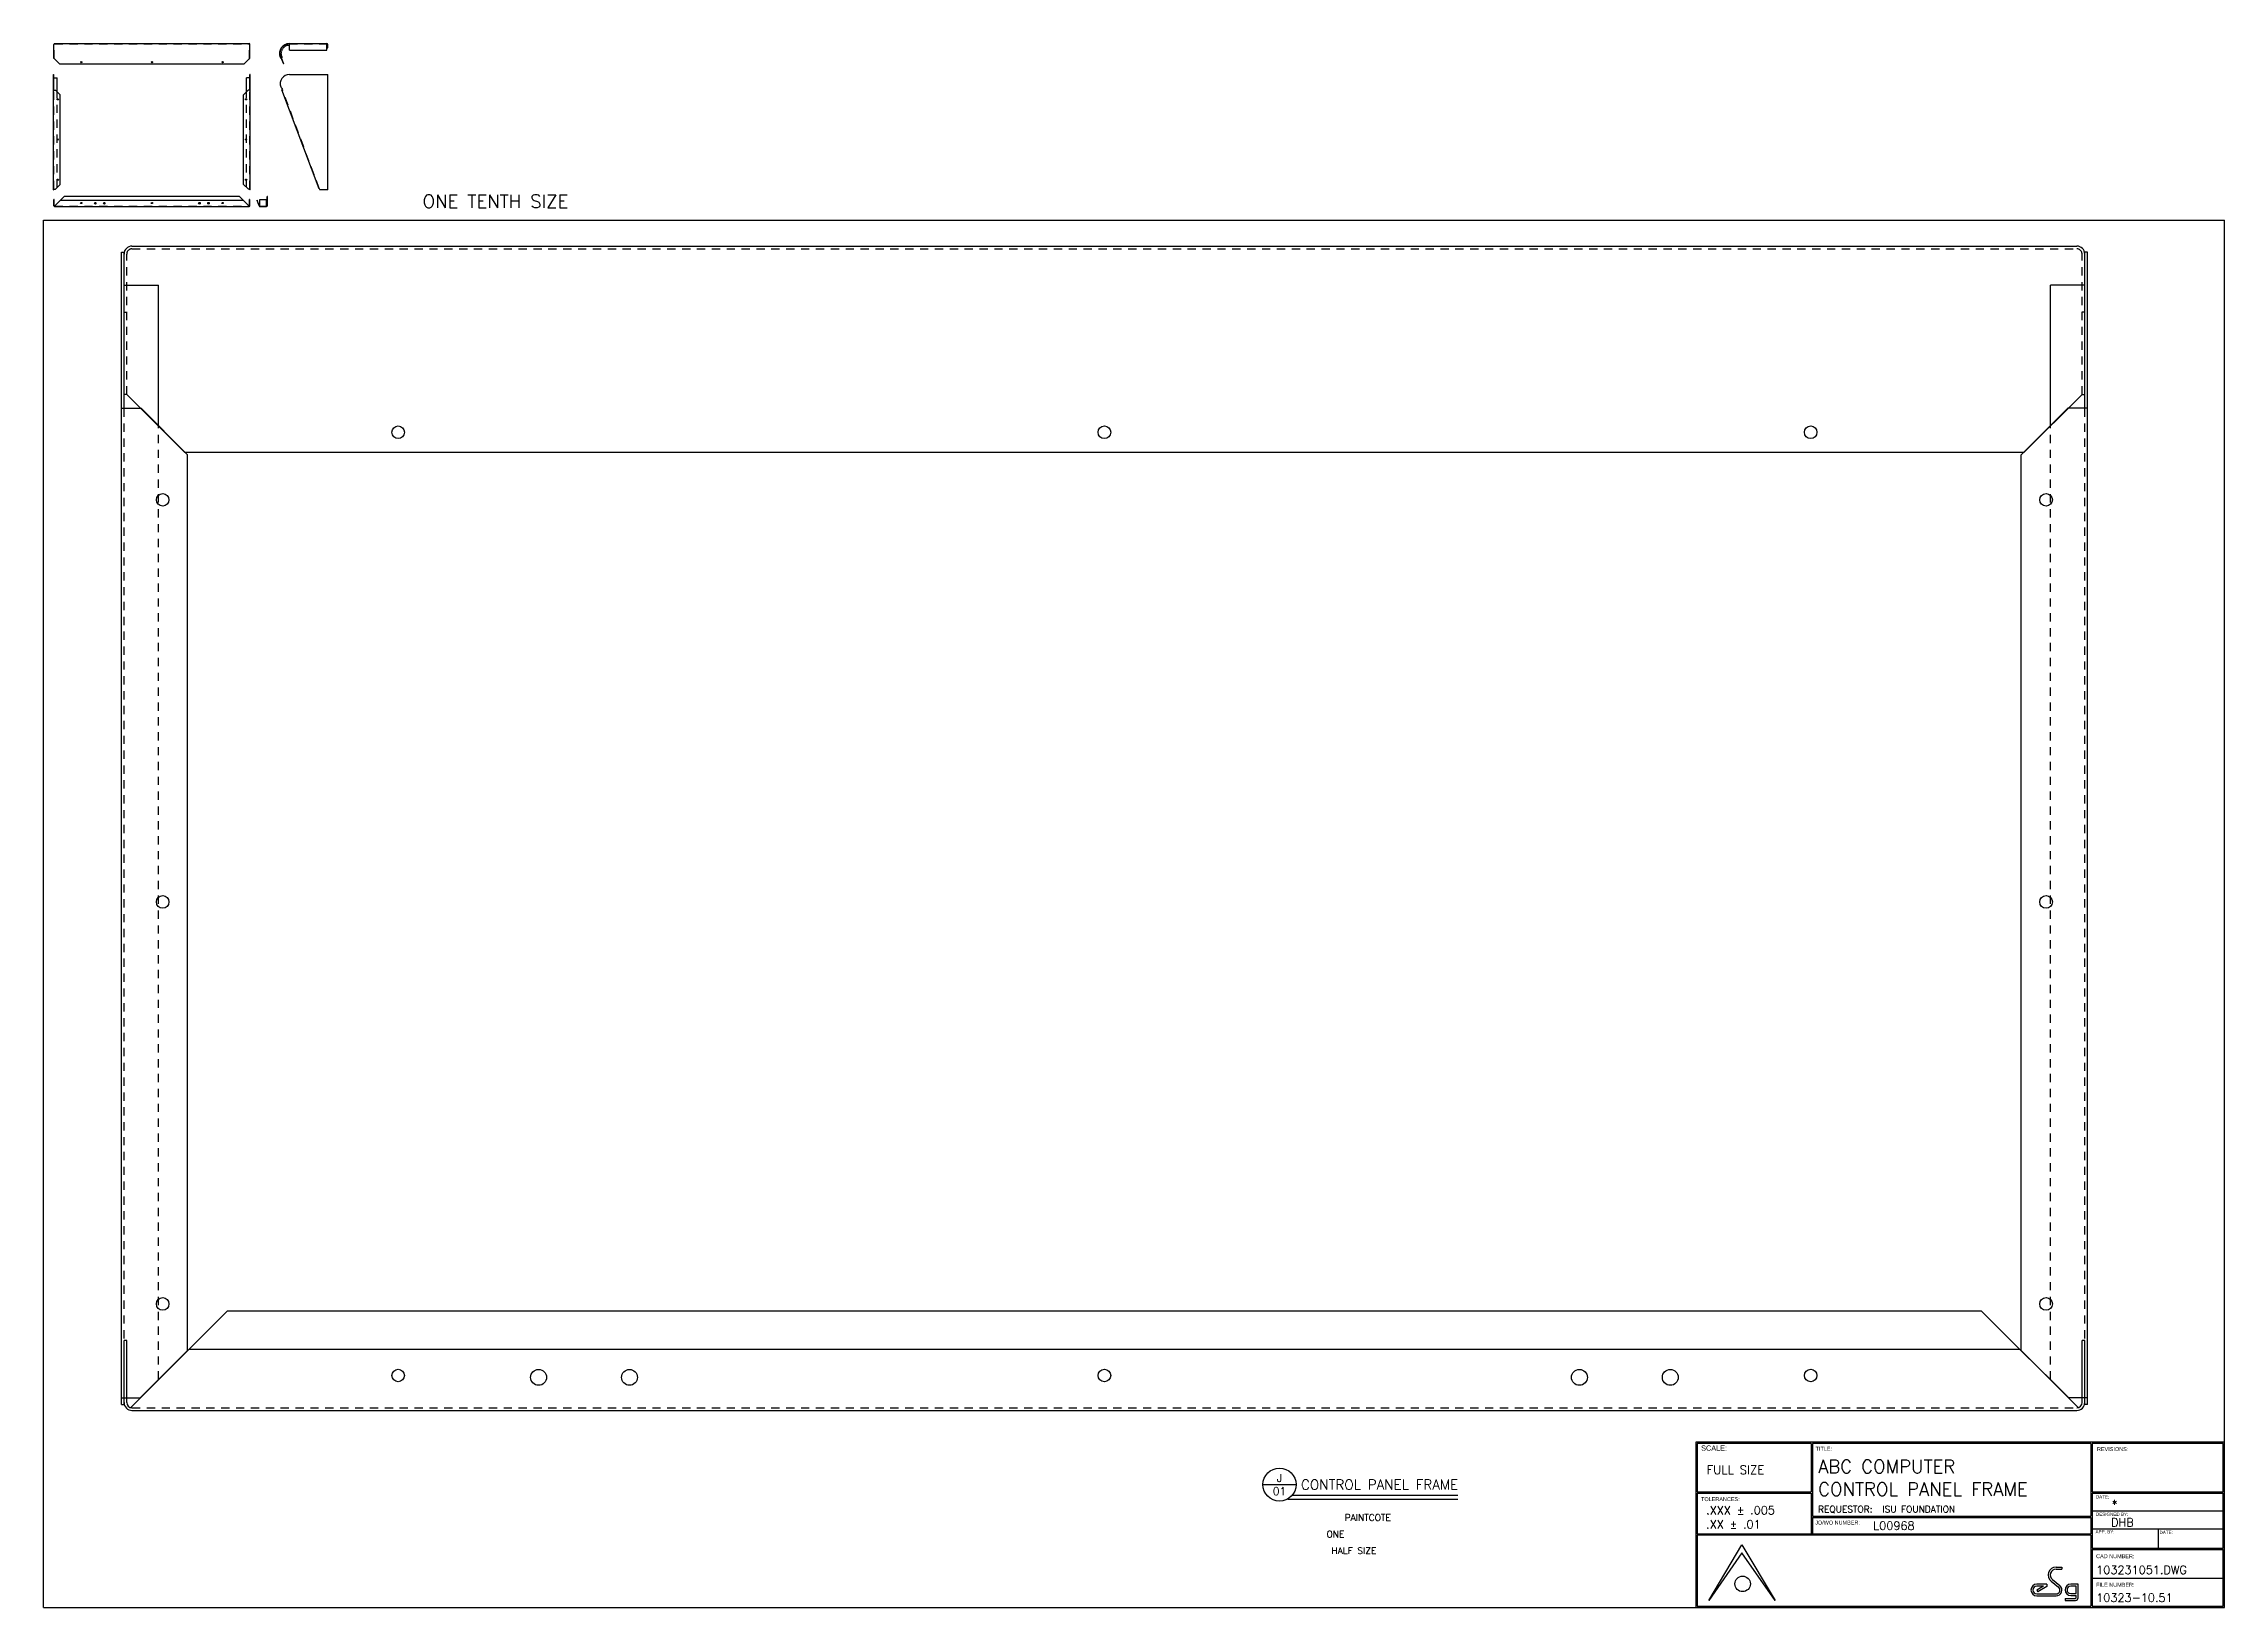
# Model space of a CAD drawing. Extents: x 0 to 33, y 0 to 23.7.
import ezdxf
from ezdxf.enums import TextEntityAlignment as Align

# ---------------------------------------------------------------- set-up
doc = ezdxf.new("R2010")
doc.units = 0
doc.header["$MEASUREMENT"] = 0
doc.linetypes.add('HIDDEN2', pattern=[0.1875, 0.125, -0.0625])
doc.layers.get('0').update_dxf_attribs({"linetype": 'CONTINUOUS'})
for name, color, linetype in [('BORDER', 5, 'CONTINUOUS'), ('DATUM', 2, 'CONTINUOUS'), ('HATCH', 2, 'CONTINUOUS'), ('HIDDEN2', 6, 'HIDDEN2'), ('OBJECT', 3, 'CONTINUOUS'), ('TEXT', 1, 'CONTINUOUS')]:
    doc.layers.add(name, color=color, linetype=linetype)
doc.styles.add('ROMANS', font='romans')
doc.styles.add('SIMPLEX', font='SIMPLEX')
doc.styles.add('TITLE', font='italic')

# ---------------------------------------------------------------- blocks, each defined once
blk = doc.blocks.new('T-BLK')
for p, q in [((-7.8, 0.106), (-7.3, 0.949)), ((-7.3, 0.824), (-7.8, 0.106)), ((-7.3, 0.949), (-6.8, 0.106)), ((-6.8, 0.106), (-7.3, 0.824)), ((-2.689, 0.351), (-2.838, 0.351)), ((-2.689, 0.351), (-2.689, 0.316)), ((-2.621, 0.397), (-2.511, 0.308)), ((-2.603, 0.42), (-2.492, 0.332)), ((-2.547, 0.608), (-2.459, 0.608)), ((-2.547, 0.578), (-2.459, 0.578)), ((-2.459, 0.608), (-2.459, 0.578)), ((-2.214, 0.351), (-2.325, 0.351)), ((-2.214, 0.144), (-2.214, 0.351)), ((-2.739, 0.321), (-2.838, 0.321)), ((-2.739, 0.321), (-2.838, 0.263)), ((-2.838, 0.263), (-2.822, 0.237)), ((-2.838, 0.204), (-2.547, 0.204)), ((-2.838, 0.174), (-2.547, 0.174)), ((-2.689, 0.316), (-2.822, 0.237)), ((-2.411, 0.136), (-2.411, 0.106)), ((-2.411, 0.136), (-2.252, 0.136)), ((-2.411, 0.106), (-2.252, 0.106)), ((-2.244, 0.321), (-2.325, 0.321)), ((-2.325, 0.209), (-2.244, 0.209)), ((-2.325, 0.179), (-2.244, 0.179)), ((-2.244, 0.209), (-2.244, 0.321)), ((-2.244, 0.144), (-2.244, 0.179))]:
    blk.add_line(p, q)
blk.add_circle((-7.29, 0.356), 0.117)
for centre, radius, start, end in [((-2.838, 0.263), 0.0887, 90, 270), ((-2.547, 0.49), 0.119, 90, 231.3801), ((-2.547, 0.49), 0.0887, 90, 231.3801), ((-2.547, 0.263), 0.0887, 270, 51.3801), ((-2.325, 0.265), 0.086, 90, 270), ((-2.838, 0.263), 0.0587, 90, 270), ((-2.547, 0.263), 0.0587, 270, 51.3801), ((-2.325, 0.265), 0.056, 90, 270), ((-2.252, 0.144), 0.00793, 270, 0), ((-2.252, 0.144), 0.0379, 270, 0)]:
    blk.add_arc(centre, radius, start, end)
at = {"layer": 'BORDER'}
for p, q in [((-6.251, 2.48), (-6.251, 1.748)), ((-6.231, 2.48), (-6.231, 1.381)), ((-2.021, 2.48), (-2.021, 1.381)), ((-2.001, 2.48), (-2.001, 1.748)), ((-7.98, 1.748), (-6.251, 1.748)), ((-7.98, 1.728), (-6.251, 1.728)), ((-6.251, 1.728), (-6.251, 1.111)), ((-2.001, 1.748), (-0.02, 1.748)), ((-2.001, 1.728), (-0.02, 1.728)), ((-2.001, 1.728), (-2.001, 0.897)), ((-6.231, 1.381), (-2.021, 1.381)), ((-6.231, 1.361), (-2.021, 1.361)), ((-6.231, 1.361), (-6.231, 1.111)), ((-2.021, 1.361), (-2.021, 1.111)), ((-6.251, 1.111), (-7.98, 1.111)), ((-2.021, 1.091), (-7.98, 1.091)), ((-2.021, 1.111), (-6.231, 1.111)), ((-2.021, 1.091), (-2.021, 0.02)), ((-2.001, 0.897), (-0.02, 0.897)), ((-2.001, 0.877), (-0.02, 0.877)), ((-2.001, 0.877), (-2.001, 0.02))]:
    blk.add_line(p, q, dxfattribs=at)
for points in [[(0, 0), (0, 2.5), (-8, 2.5), (-8, 0), (0, 0)], [(-6.251, 2.48), (-7.98, 2.48), (-7.98, 1.748)], [(-2.021, 2.48), (-6.231, 2.48)], [(-0.02, 1.748), (-0.02, 2.48), (-2.001, 2.48)], [(-7.98, 1.728), (-7.98, 1.111)], [(-0.02, 0.897), (-0.02, 1.728)], [(-7.98, 1.091), (-7.98, 0.02), (-2.021, 0.02)], [(-0.02, 0.02), (-0.02, 0.877)], [(-2.001, 0.02), (-0.02, 0.02)]]:
    blk.add_lwpolyline(points, dxfattribs=at)
at = {"layer": 'TEXT', "color": 2}
for p, q in [((-0.02, 1.456), (-2.001, 1.456)), ((-2.001, 1.191), (-0.02, 1.191)), ((-1.001, 1.191), (-1.001, 0.897)), ((-2.001, 0.444), (-0.02, 0.444))]:
    blk.add_line(p, q, dxfattribs=at)
at = {"style": 'SIMPLEX'}
for s, height, p in [('.XXX %%P .005', 0.125, (-7.841, 1.408)), ('REQUESTOR:', 0.1, (-6.148, 1.436)), ('.XX %%P .01', 0.125, (-7.841, 1.194))]:
    blk.add_text(s, height=height, dxfattribs=at).set_placement(p)
for tag, p, height in [('DWG_:_ACT', (-7.836, 2.018), 0.13), ('FLINE_TITLE', (-6.147, 2.034), 0.2), ('SLINE_TITLE', (-6.147, 1.69), 0.2), ('REQUESTOR', (-5.176, 1.436), 0.1), ('DESN', (-1.715, 1.225), 0.125), ('DATE', (-1.704, 1.501), 0.125), ('J.O.N.', (-5.314, 1.174), 0.125), ('CAD_NUMBER', (-1.94, 0.505), 0.125), ('FILE_NUMBER', (-1.94, 0.084), 0.125)]:
    blk.add_attdef(tag, p, '', height=height, dxfattribs=at)
at = {"color": 7, "style": 'TITLE', "flags": 2}
for tag, p, height in [('TOP_LINE_LOGO', (-6.698, 0.767), 0.17), ('BOTTOM_LINE_LOGO', (-6.693, 0.147), 0.125)]:
    blk.add_attdef(tag, p, '', height=height, dxfattribs=at)
at = {"style": 'SIMPLEX', "flags": 2}
for tag, p, height in [('SECOND_LOGO_LINE', (-6.692, 0.384), 0.085), ('FIRST_LOGO_LINE', (-6.691, 0.542), 0.1)]:
    blk.add_attdef(tag, p, '', height=height, dxfattribs=at)
at = {"layer": 'TEXT'}
for s, height, p in [('SCALE:', 0.08, (-7.918, 2.372)), ('TITLE:', 0.06, (-6.186, 2.371)), ('REVISIONS:', 0.06, (-1.928, 2.366)), ('TOLERANCES:', 0.06, (-7.919, 1.609)), ('DATE:', 0.05, (-1.945, 1.648)), ('DESIGNED BY:', 0.05, (-1.945, 1.386)), ('JO/WO NUMBER:', 0.06, (-6.192, 1.254)), ('APP. BY:', 0.05, (-1.95, 1.12)), ('DATE:', 0.05, (-0.982, 1.11)), ('CAD NUMBER:', 0.06, (-1.941, 0.745)), ('FILE NUMBER:', 0.06, (-1.94, 0.312))]:
    blk.add_text(s, height=height, dxfattribs=at).set_placement(p)
blk = doc.blocks.new('P-TITLE')
at = {"layer": 'OBJECT'}
for p, q in [((-1.562, -0.638), (-1.062, -0.638)), ((1.387, -0.862), (-1.188, -0.862)), ((-1.113, -0.8), (1.387, -0.8))]:
    blk.add_line(p, q, dxfattribs=at)
blk.add_circle((-1.312, -0.638), 0.25, dxfattribs=at)
at = {"layer": 'OBJECT', "style": 'ROMANS'}
for tag, p in [('NO.', (-1.312, -0.538)), ('PAGE', (-1.312, -0.738))]:
    blk.add_attdef(tag, text='', height=0.12, dxfattribs=at).set_placement(p, align=Align.MIDDLE)
for tag, p, height in [('DESCRIPTION', (-0.988, -0.712), 0.15), ('#_REQUIRED', (-0.6, -1.438), 0.1), ('MATERIAL', (-0.325, -1.188), 0.1), ('SCALE', (-0.525, -1.688), 0.1)]:
    blk.add_attdef(tag, p, '', height=height, dxfattribs=at)
at = {"layer": 'OBJECT', "style": 'ROMANS', "flags": 2}
for tag, p in [('MATERIAL:', (-1.163, -1.188)), ('SCALE:', (-1.163, -1.688)), ('REQD:', (-1.163, -1.438))]:
    blk.add_attdef(tag, p, '', height=0.1, dxfattribs=at)

msp = doc.modelspace()

# ---------------------------------------------------------------- linework, layer by layer
at = {"layer": 'BORDER'}
for p, q in [((0, 0), (0, 21)), ((0, 21), (33, 21)), ((33, 0), (33, 21)), ((0, 0), (33, 0))]:
    msp.add_line(p, q, dxfattribs=at)
at = {"layer": 'HATCH'}
for centre, radius in [((0.57, 23.392), 0.0095), ((1.639, 23.392), 0.0095), ((2.708, 23.392), 0.0095), ((0.214, 22.829), 0.0095), ((3.064, 22.829), 0.0095), ((0.214, 22.221), 0.0095), ((3.064, 22.221), 0.0095), ((0.214, 21.612), 0.0095), ((3.064, 21.612), 0.0095), ((0.57, 21.26), 0.0095), ((1.639, 21.26), 0.0095), ((2.708, 21.26), 0.0095), ((5.365, 17.79), 0.095), ((16.052, 17.79), 0.095), ((26.74, 17.79), 0.095), ((1.802, 16.766), 0.095), ((30.302, 16.766), 0.095), ((1.802, 10.68), 0.095), ((30.302, 10.68), 0.095), ((1.802, 4.594), 0.095), ((30.302, 4.594), 0.095), ((5.365, 3.51), 0.095), ((16.052, 3.51), 0.095), ((26.74, 3.51), 0.095)]:
    msp.add_circle(centre, radius, dxfattribs=at)
at = {"layer": 'HIDDEN2'}
for p, q in [((0.155, 23.573), (0.159, 23.573)), ((0.159, 23.449), (0.159, 23.661)), ((0.167, 23.669), (3.11, 23.669)), ((3.118, 23.449), (3.118, 23.661)), ((3.122, 23.573), (3.118, 23.573)), ((3.719, 23.669), (4.288, 23.669)), ((4.296, 23.661), (4.296, 23.611)), ((4.296, 23.611), (4.3, 23.611)), ((4.296, 23.154), (4.3, 23.154)), ((4.296, 23.154), (4.296, 21.476)), ((0.155, 21.47), (0.155, 22.968)), ((0.207, 21.498), (0.207, 22.942)), ((3.07, 21.498), (3.07, 22.942)), ((3.122, 21.47), (3.122, 22.968)), ((4.172, 21.478), (3.611, 22.976)), ((4.296, 21.476), (4.3, 21.476)), ((0.167, 21.211), (3.11, 21.211)), ((3.272, 21.211), (3.374, 21.211)), ((1.257, 18.363), (1.257, 20.487)), ((1.337, 20.567), (30.767, 20.567)), ((30.847, 18.363), (30.847, 20.487)), ((1.217, 19.607), (1.257, 19.607)), ((30.887, 19.607), (30.847, 19.607)), ((1.217, 3.171), (1.217, 18.152)), ((30.887, 3.171), (30.887, 18.152)), ((1.737, 3.45), (1.737, 17.89)), ((30.367, 3.45), (30.367, 17.89)), ((1.337, 3.022), (30.767, 3.022))]:
    msp.add_line(p, q, dxfattribs=at)
for centre, radius, start, end in [((0.167, 23.661), 0.008, 90, 180), ((3.11, 23.661), 0.008, 0, 90), ((3.719, 23.523), 0.146, 90, 200.5534), ((3.626, 23.488), 0.046, 200.5534, 230.439), ((4.288, 23.661), 0.0085, 0, 90), ((1.337, 20.487), 0.08, 90, 180), ((30.767, 20.487), 0.08, 0, 90)]:
    msp.add_arc(centre, radius, start, end, dxfattribs=at)
at = {"layer": 'OBJECT'}
for p, q in [((0.155, 23.449), (0.155, 23.661)), ((0.159, 23.449), (0.155, 23.449)), ((0.247, 23.361), (0.159, 23.449)), ((0.167, 23.673), (3.11, 23.673)), ((3.03, 23.361), (3.118, 23.449)), ((3.118, 23.449), (3.122, 23.449)), ((3.122, 23.449), (3.122, 23.661)), ((3.573, 23.523), (3.594, 23.528)), ((3.573, 23.523), (3.594, 23.518)), ((3.578, 23.561), (3.597, 23.551)), ((3.578, 23.561), (3.6, 23.561)), ((3.578, 23.486), (3.597, 23.496)), ((3.578, 23.486), (3.6, 23.486)), ((3.593, 23.596), (3.608, 23.581)), ((3.593, 23.596), (3.614, 23.59)), ((3.61, 23.469), (3.594, 23.45)), ((3.633, 23.361), (3.607, 23.431)), ((3.637, 23.362), (3.611, 23.433)), ((3.616, 23.627), (3.627, 23.608)), ((3.616, 23.627), (3.634, 23.615)), ((3.646, 23.65), (3.652, 23.629)), ((3.646, 23.65), (3.661, 23.634)), ((3.681, 23.664), (3.692, 23.645)), ((3.681, 23.664), (3.682, 23.643)), ((3.714, 23.648), (3.719, 23.669)), ((3.719, 23.673), (4.288, 23.673)), ((3.719, 23.573), (3.719, 23.669)), ((3.719, 23.573), (4.288, 23.573)), ((4.288, 23.573), (4.288, 23.673)), ((4.3, 23.611), (4.3, 23.661)), ((0.151, 21.46), (0.151, 23.204)), ((0.151, 23.204), (0.155, 23.204)), ((0.155, 22.968), (0.155, 23.204)), ((0.155, 23.154), (0.207, 23.154)), ((0.207, 22.942), (0.207, 23.154)), ((3.03, 23.361), (0.247, 23.361)), ((3.07, 22.942), (3.07, 23.154)), ((3.122, 23.154), (3.07, 23.154)), ((3.126, 23.204), (3.122, 23.204)), ((3.122, 22.968), (3.122, 23.204)), ((3.126, 21.46), (3.126, 23.204)), ((3.633, 23.361), (3.637, 23.362)), ((3.719, 23.204), (4.3, 23.204)), ((4.3, 21.46), (4.3, 23.204)), ((0.151, 22.968), (0.181, 22.968)), ((0.251, 22.898), (0.181, 22.968)), ((0.251, 21.542), (0.251, 22.898)), ((3.026, 22.898), (3.097, 22.968)), ((3.026, 21.542), (3.026, 22.898)), ((3.126, 22.968), (3.097, 22.968)), ((3.607, 22.974), (3.618, 22.978)), ((4.169, 21.476), (3.607, 22.974)), ((0.151, 21.47), (0.18, 21.47)), ((0.151, 21.46), (0.155, 21.46)), ((0.155, 21.46), (0.155, 21.47)), ((0.18, 21.47), (0.251, 21.542)), ((3.098, 21.47), (3.026, 21.542)), ((3.126, 21.47), (3.098, 21.47)), ((3.122, 21.46), (3.122, 21.47)), ((3.126, 21.46), (3.122, 21.46)), ((4.169, 21.476), (4.172, 21.478)), ((4.172, 21.478), (4.179, 21.46)), ((4.3, 21.46), (4.179, 21.46)), ((0.155, 21.219), (0.155, 21.313)), ((0.159, 21.313), (0.155, 21.313)), ((0.159, 21.219), (0.159, 21.313)), ((0.166, 21.212), (0.311, 21.357)), ((0.167, 21.207), (3.11, 21.207)), ((3.024, 21.3), (0.254, 21.3)), ((2.966, 21.357), (0.311, 21.357)), ((3.112, 21.212), (2.966, 21.357)), ((3.122, 21.313), (3.118, 21.313)), ((3.118, 21.219), (3.118, 21.313)), ((3.122, 21.219), (3.122, 21.313)), ((3.232, 21.301), (3.229, 21.3)), ((3.26, 21.215), (3.229, 21.3)), ((3.264, 21.217), (3.232, 21.301)), ((3.272, 21.207), (3.272, 21.313)), ((3.272, 21.313), (3.374, 21.313)), ((3.272, 21.207), (3.374, 21.207)), ((3.374, 21.207), (3.374, 21.313)), ((3.387, 21.357), (3.383, 21.357)), ((3.383, 21.22), (3.383, 21.357)), ((3.387, 21.22), (3.387, 21.357)), ((1.177, 3.072), (1.177, 20.516)), ((1.177, 20.516), (1.217, 20.516)), ((1.217, 18.152), (1.217, 20.516)), ((1.217, 18.363), (1.217, 20.487)), ((1.337, 20.607), (30.767, 20.607)), ((30.887, 18.152), (30.887, 20.516)), ((30.927, 20.516), (30.887, 20.516)), ((30.887, 18.363), (30.887, 20.487)), ((30.927, 3.072), (30.927, 20.516)), ((1.217, 20.016), (1.737, 20.016)), ((1.737, 17.89), (1.737, 20.016)), ((30.367, 17.89), (30.367, 20.016)), ((30.887, 20.016), (30.367, 20.016)), ((1.177, 18.152), (1.475, 18.152)), ((1.257, 18.363), (1.217, 18.363)), ((2.137, 17.483), (1.257, 18.363)), ((2.177, 17.45), (1.475, 18.152)), ((29.927, 17.45), (30.63, 18.152)), ((29.967, 17.483), (30.847, 18.363)), ((30.927, 18.152), (30.63, 18.152)), ((30.847, 18.363), (30.887, 18.363)), ((29.967, 17.483), (2.137, 17.483)), ((2.177, 3.89), (2.177, 17.45)), ((29.927, 3.89), (29.927, 17.45)), ((1.319, 3.024), (2.777, 4.482)), ((29.327, 4.482), (2.777, 4.482)), ((30.785, 3.024), (29.327, 4.482)), ((1.257, 4.042), (1.217, 4.042)), ((1.217, 3.102), (1.217, 4.042)), ((1.257, 3.102), (1.257, 4.042)), ((30.847, 3.102), (30.847, 4.042)), ((30.887, 4.042), (30.847, 4.042)), ((30.887, 3.102), (30.887, 4.042)), ((1.459, 3.171), (2.177, 3.89)), ((29.904, 3.905), (2.201, 3.905)), ((30.646, 3.171), (29.927, 3.89)), ((1.177, 3.171), (1.459, 3.171)), ((1.177, 3.072), (1.217, 3.072)), ((1.217, 3.072), (1.217, 3.171)), ((1.337, 2.982), (30.767, 2.982)), ((30.927, 3.171), (30.646, 3.171)), ((30.887, 3.072), (30.887, 3.171)), ((30.927, 3.072), (30.887, 3.072))]:
    msp.add_line(p, q, dxfattribs=at)
for centre, radius in [((0.783, 21.257), 0.012), ((0.92, 21.257), 0.012), ((2.358, 21.257), 0.012), ((2.495, 21.257), 0.012), ((7.49, 3.482), 0.12), ((8.865, 3.482), 0.12), ((23.24, 3.482), 0.12), ((24.615, 3.482), 0.12)]:
    msp.add_circle(centre, radius, dxfattribs=at)
for centre, radius, start, end in [((0.167, 23.661), 0.012, 90, 180), ((3.11, 23.661), 0.012, 0, 90), ((3.719, 23.523), 0.15, 90, 200.5534), ((3.626, 23.488), 0.05, 200.5534, 230.439), ((3.719, 23.523), 0.125, 167.3471, 177.6529), ((3.719, 23.523), 0.125, 182.3471, 192.6529), ((3.566, 23.416), 0.044, 20.5534, 50.439), ((3.566, 23.416), 0.048, 20.5534, 50.439), ((3.719, 23.523), 0.125, 152.3471, 162.6529), ((3.719, 23.523), 0.125, 197.3471, 200.5534), ((3.626, 23.488), 0.025, 200.5534, 230.439), ((3.719, 23.523), 0.125, 137.3471, 147.6529), ((3.719, 23.523), 0.125, 122.3471, 132.6529), ((3.719, 23.523), 0.125, 107.3471, 117.6529), ((3.719, 23.523), 0.125, 92.3471, 102.6529), ((4.288, 23.661), 0.0125, 0, 90), ((3.719, 23.066), 0.138, 90, 200.5534), ((3.626, 23.031), 0.038, 200.5534, 230.439), ((3.566, 22.959), 0.056, 20.5534, 50.439), ((0.167, 21.219), 0.012, 180, 270), ((0.167, 21.219), 0.008, 180, 270), ((3.11, 21.219), 0.012, 270, 0), ((3.11, 21.219), 0.008, 270, 0), ((3.272, 21.22), 0.0125, 200.8191, 270), ((3.272, 21.22), 0.0085, 200.8191, 270), ((3.374, 21.22), 0.0125, 270, 0), ((3.374, 21.22), 0.0085, 270, 0), ((1.337, 20.487), 0.12, 90, 180), ((30.767, 20.487), 0.12, 0, 90), ((1.337, 3.102), 0.12, 180, 270), ((1.337, 3.102), 0.08, 180, 270), ((30.767, 3.102), 0.08, 270, 0), ((30.767, 3.102), 0.12, 270, 0)]:
    msp.add_arc(centre, radius, start, end, dxfattribs=at)

# ---------------------------------------------------------------- block references
at = {"layer": 'DATUM'}
ref = msp.add_blockref('P-TITLE', (20.014, 2.497), dxfattribs=at)
ref.add_attrib('SCALE', 'HALF SIZE', (19.489, 0.809), dxfattribs={"layer": 'OBJECT', "height": 0.1, "style": 'ROMANS'})
ref.add_attrib('#_REQUIRED', 'ONE', (19.414, 1.059), dxfattribs={"layer": 'OBJECT', "height": 0.1, "style": 'ROMANS'})
ref.add_attrib('MATERIAL', 'PAINTCOTE', (19.689, 1.309), dxfattribs={"layer": 'OBJECT', "height": 0.1, "style": 'ROMANS'})
ref.add_attrib('NO.', 'J', dxfattribs={"layer": 'OBJECT', "height": 0.12, "style": 'ROMANS'}).set_placement((18.702, 1.959), align=Align.MIDDLE)
ref.add_attrib('DESCRIPTION', 'CONTROL PANEL FRAME', (19.027, 1.784), dxfattribs={"layer": 'OBJECT', "height": 0.15, "style": 'ROMANS'})
ref.add_attrib('PAGE', '01', dxfattribs={"layer": 'OBJECT', "height": 0.12, "style": 'ROMANS'}).set_placement((18.702, 1.759), align=Align.MIDDLE)
at = {"layer": 'TEXT'}
ref = msp.add_blockref('T-BLK', (33, 0), dxfattribs=at)
ref.add_attrib('FLINE_TITLE', 'ABC COMPUTER', (26.853, 2.034), dxfattribs={"layer": '0', "height": 0.2, "style": 'SIMPLEX'})
ref.add_attrib('SLINE_TITLE', 'CONTROL PANEL FRAME', (26.853, 1.69), dxfattribs={"layer": '0', "height": 0.2, "style": 'SIMPLEX'})
ref.add_attrib('DWG_:_ACT', 'FULL SIZE', (25.164, 2.018), dxfattribs={"layer": '0', "height": 0.13, "style": 'SIMPLEX'})
ref.add_attrib('CAD_NUMBER', '103231051.DWG', (31.06, 0.505), dxfattribs={"layer": '0', "height": 0.125, "style": 'SIMPLEX'})
ref.add_attrib('FILE_NUMBER', '10323-10.51', (31.06, 0.084), dxfattribs={"layer": '0', "height": 0.125, "style": 'SIMPLEX'})
ref.add_attrib('REQUESTOR', 'ISU FOUNDATION', (27.824, 1.436), dxfattribs={"layer": '0', "height": 0.1, "style": 'SIMPLEX'})
ref.add_attrib('J.O.N.', 'L00968', (27.686, 1.174), dxfattribs={"layer": '0', "height": 0.125, "style": 'SIMPLEX'})
ref.add_attrib('DATE', '*', (31.296, 1.501), dxfattribs={"layer": '0', "height": 0.125, "style": 'SIMPLEX'})
ref.add_attrib('DESN', 'DHB', (31.285, 1.225), dxfattribs={"layer": '0', "height": 0.125, "style": 'SIMPLEX'})

# ---------------------------------------------------------------- texts
at = {"layer": 'OBJECT', "style": 'SIMPLEX'}
msp.add_text('ONE TENTH SIZE', height=0.2, dxfattribs=at).set_placement((5.735, 21.186))

doc.saveas('drawing.dxf')
